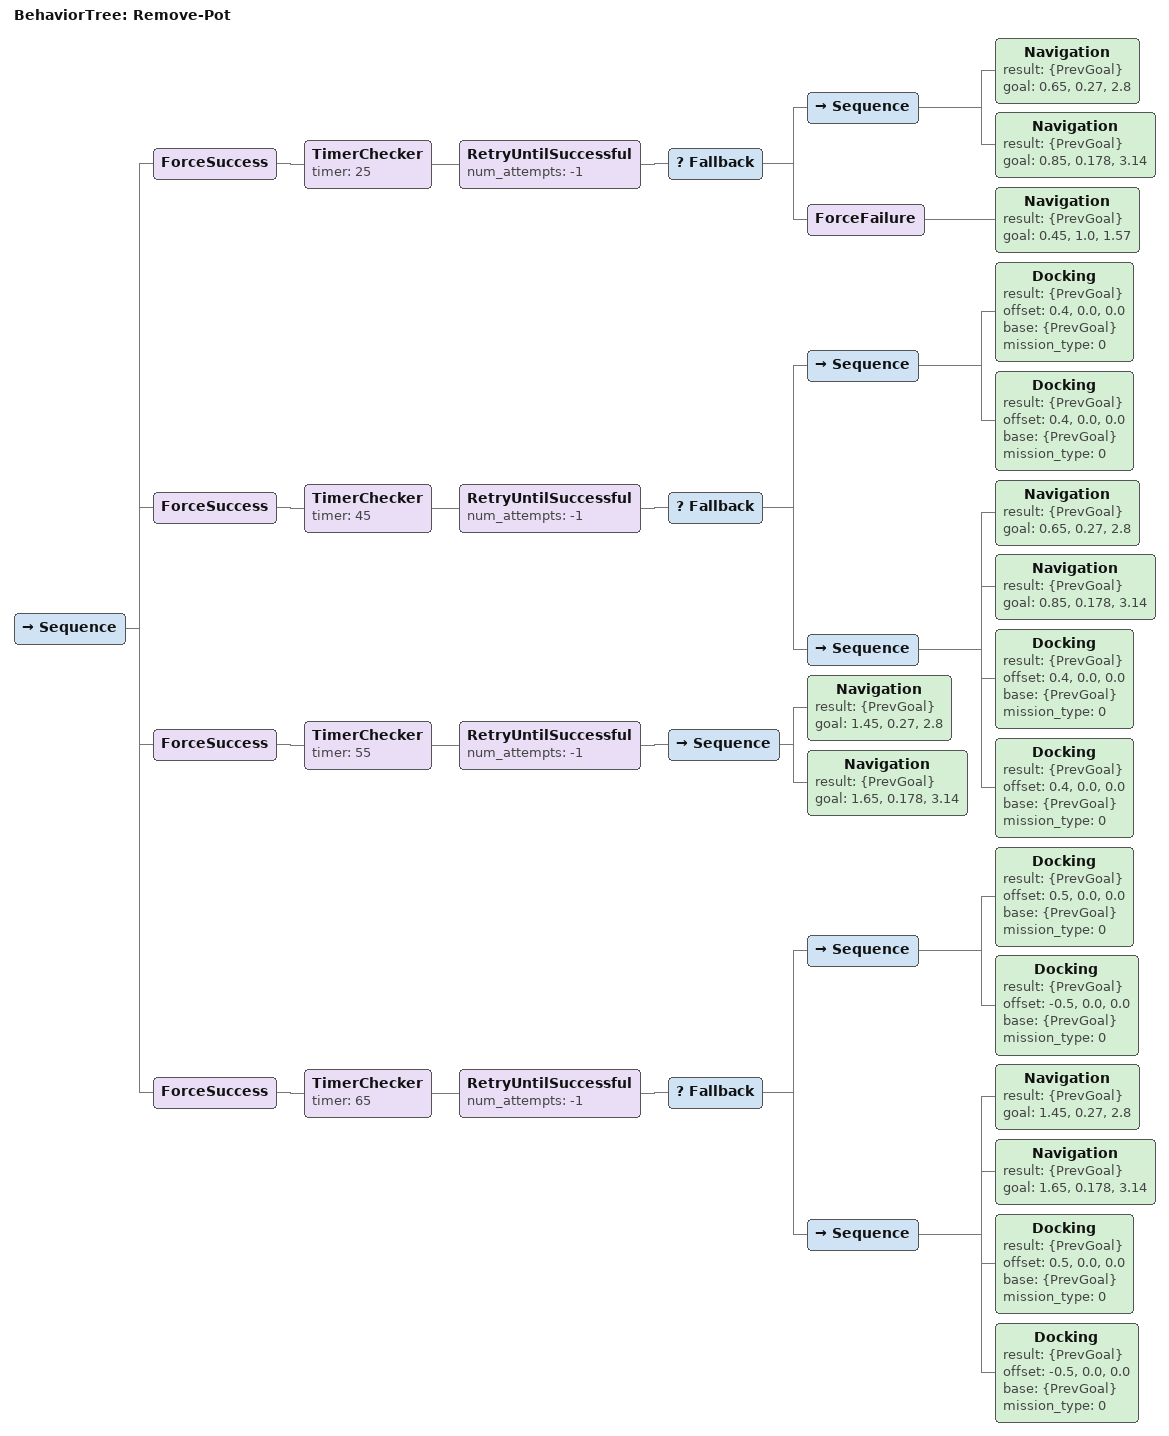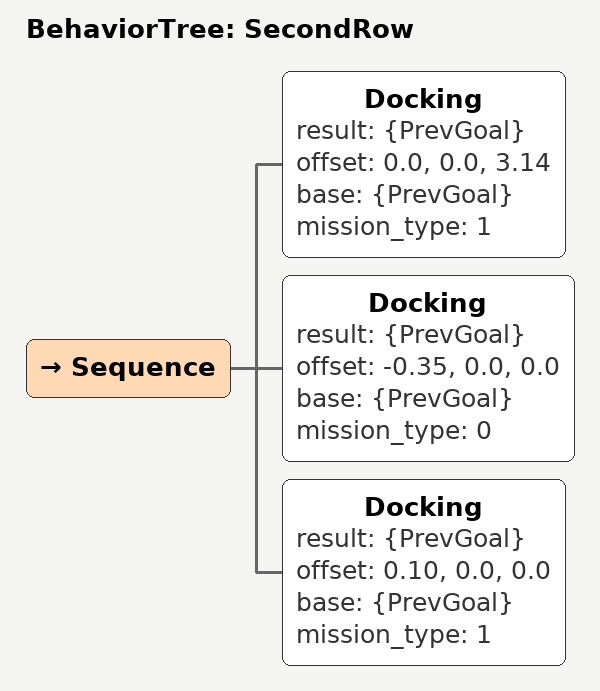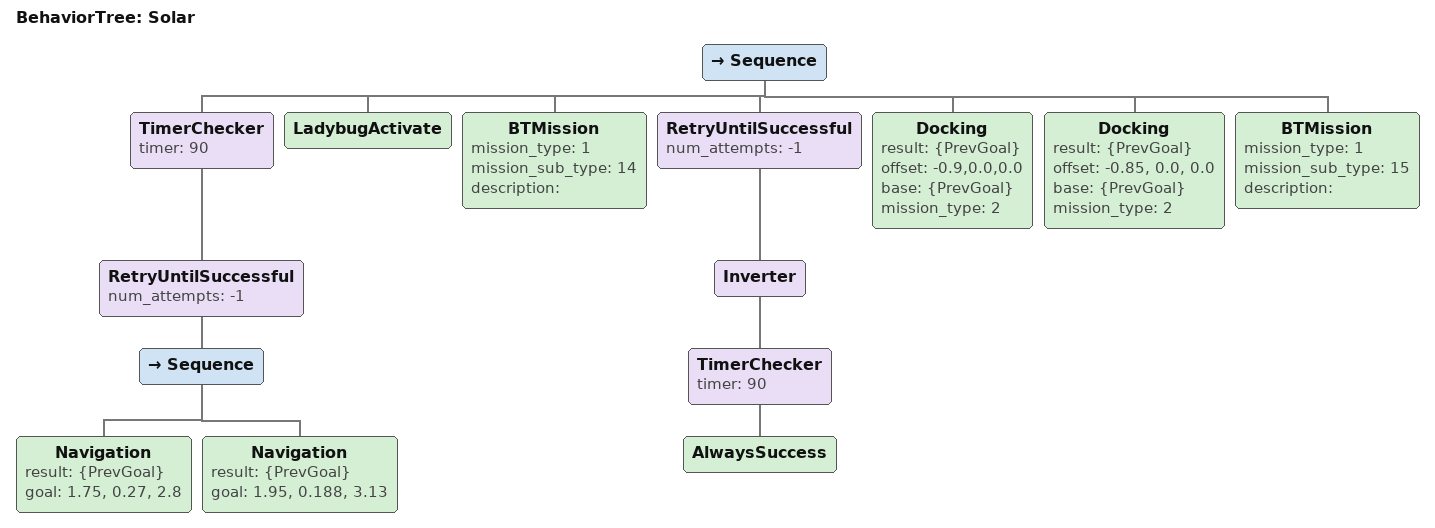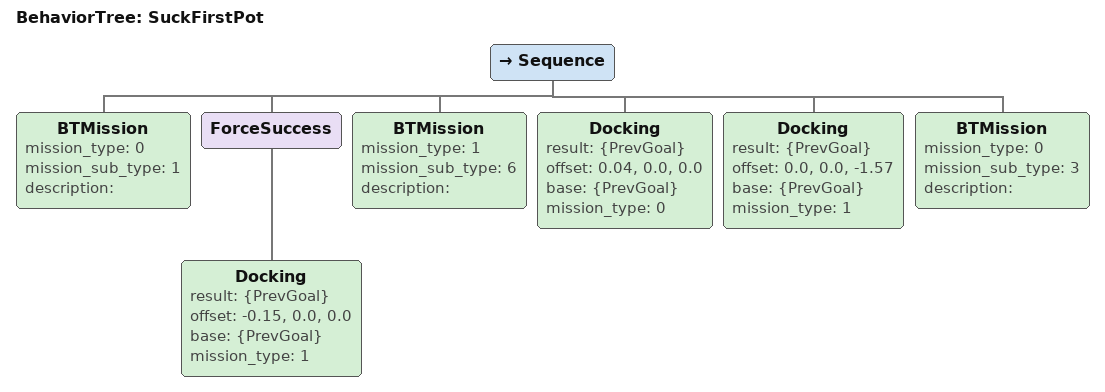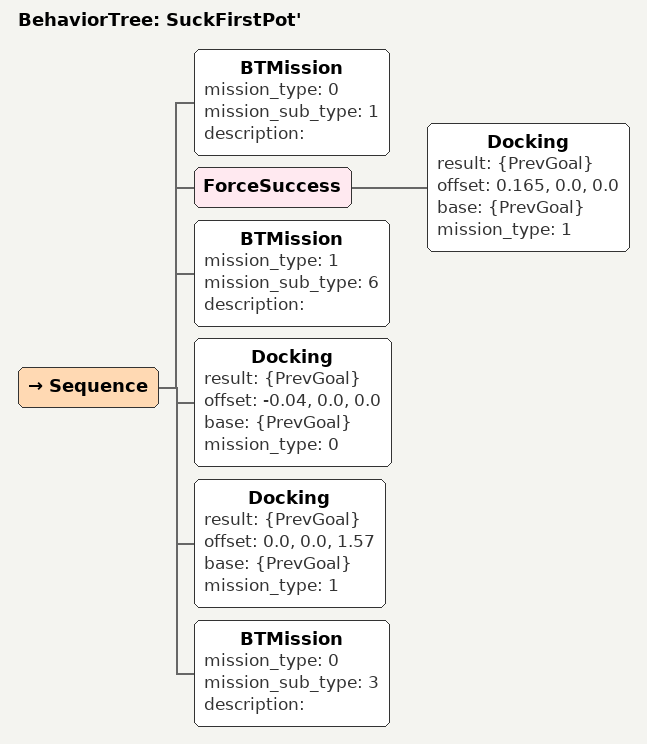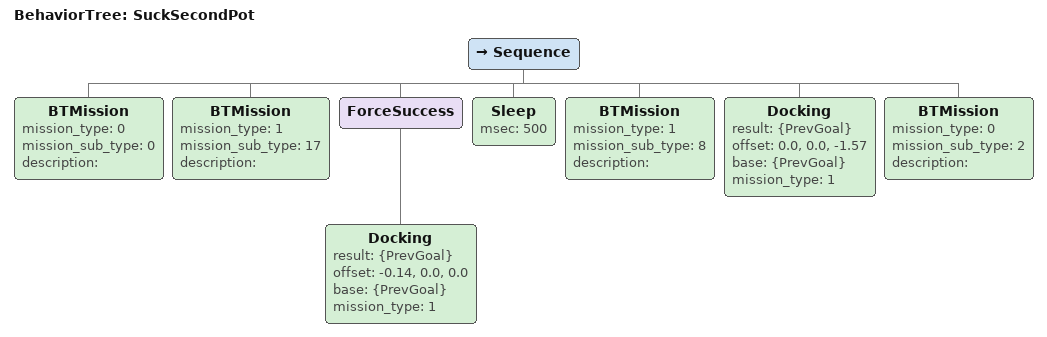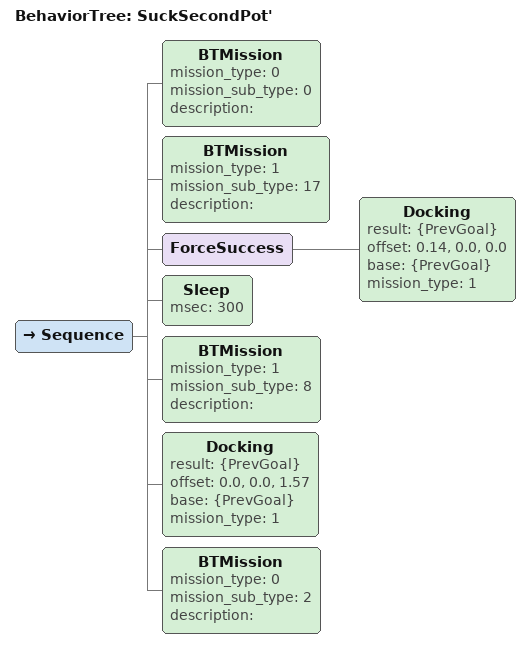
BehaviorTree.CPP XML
<BehaviorTree ID="Remove-Pot">
  <Sequence>
    <ForceSuccess>
      <TimerChecker timer="25">
        <RetryUntilSuccessful num_attempts="-1">
          <Fallback>
            <Sequence>
              <Navigation result="{PrevGoal}" goal="0.65, 0.27, 2.8"/>
              <Navigation result="{PrevGoal}" goal="0.85, 0.178, 3.14"/>
            </Sequence>
            <ForceFailure>
              <Navigation result="{PrevGoal}" goal="0.45, 1.0, 1.57"/>
            </ForceFailure>
          </Fallback>
        </RetryUntilSuccessful>
      </TimerChecker>
    </ForceSuccess>
    <ForceSuccess>
      <TimerChecker timer="45">
        <RetryUntilSuccessful num_attempts="-1">
          <Fallback>
            <Sequence>
              <Docking result="{PrevGoal}" offset="0.4, 0.0, 0.0" base="{PrevGoal}" mission_type="0"/>
              <Docking result="{PrevGoal}" offset="0.4, 0.0, 0.0" base="{PrevGoal}" mission_type="0"/>
            </Sequence>
            <Sequence>
              <Navigation result="{PrevGoal}" goal="0.65, 0.27, 2.8"/>
              <Navigation result="{PrevGoal}" goal="0.85, 0.178, 3.14"/>
              <Docking result="{PrevGoal}" offset="0.4, 0.0, 0.0" base="{PrevGoal}" mission_type="0"/>
              <Docking result="{PrevGoal}" offset="0.4, 0.0, 0.0" base="{PrevGoal}" mission_type="0"/>
            </Sequence>
          </Fallback>
        </RetryUntilSuccessful>
      </TimerChecker>
    </ForceSuccess>
    <ForceSuccess>
      <TimerChecker timer="55">
        <RetryUntilSuccessful num_attempts="-1">
          <Sequence>
            <Navigation result="{PrevGoal}" goal="1.45, 0.27, 2.8"/>
            <Navigation result="{PrevGoal}" goal="1.65, 0.178, 3.14"/>
          </Sequence>
        </RetryUntilSuccessful>
      </TimerChecker>
    </ForceSuccess>
    <ForceSuccess>
      <TimerChecker timer="65">
        <RetryUntilSuccessful num_attempts="-1">
          <Fallback>
            <Sequence>
              <Docking result="{PrevGoal}" offset="0.5, 0.0, 0.0" base="{PrevGoal}" mission_type="0"/>
              <Docking result="{PrevGoal}" offset="-0.5, 0.0, 0.0" base="{PrevGoal}" mission_type="0"/>
            </Sequence>
            <Sequence>
              <Navigation result="{PrevGoal}" goal="1.45, 0.27, 2.8"/>
              <Navigation result="{PrevGoal}" goal="1.65, 0.178, 3.14"/>
              <Docking result="{PrevGoal}" offset="0.5, 0.0, 0.0" base="{PrevGoal}" mission_type="0"/>
              <Docking result="{PrevGoal}" offset="-0.5, 0.0, 0.0" base="{PrevGoal}" mission_type="0"/>
            </Sequence>
          </Fallback>
        </RetryUntilSuccessful>
      </TimerChecker>
    </ForceSuccess>
  </Sequence>
</BehaviorTree>

<BehaviorTree ID="SecondRow">
  <Sequence>
    <Docking result="{PrevGoal}" offset="0.0, 0.0, 3.14" base="{PrevGoal}" mission_type="1"/>
    <Docking result="{PrevGoal}" offset="-0.35,  0.0, 0.0" base="{PrevGoal}" mission_type="0"/>
    <Docking result="{PrevGoal}" offset="0.10,  0.0, 0.0" base="{PrevGoal}" mission_type="1"/>
  </Sequence>
</BehaviorTree>

<BehaviorTree ID="Solar">
  <Sequence>
    <TimerChecker timer="90">
      <RetryUntilSuccessful num_attempts="-1">
        <Sequence>
          <Navigation result="{PrevGoal}" goal="1.75, 0.27, 2.8"/>
          <Navigation result="{PrevGoal}" goal="1.95, 0.188, 3.13"/>
        </Sequence>
      </RetryUntilSuccessful>
    </TimerChecker>
    <LadybugActivate/>
    <BTMission mission_type="1" mission_sub_type="14" description=""/>
    <RetryUntilSuccessful num_attempts="-1">
      <Inverter>
        <TimerChecker timer="90">
          <AlwaysSuccess/>
        </TimerChecker>
      </Inverter>
    </RetryUntilSuccessful>
    <Docking result="{PrevGoal}" offset="-0.9,0.0,0.0" base="{PrevGoal}" mission_type="2"/>
    <Docking result="{PrevGoal}" offset="-0.85, 0.0, 0.0" base="{PrevGoal}" mission_type="2"/>
    <BTMission mission_type="1" mission_sub_type="15" description=""/>
  </Sequence>
</BehaviorTree>

<BehaviorTree ID="SuckFirstPot">
  <Sequence>
    <BTMission mission_type="0" mission_sub_type="1" description=""/>
    <ForceSuccess>
      <Docking result="{PrevGoal}" offset="-0.15, 0.0, 0.0" base="{PrevGoal}" mission_type="1"/>
    </ForceSuccess>
    <BTMission mission_type="1" mission_sub_type="6" description=""/>
    <Docking result="{PrevGoal}" offset="0.04, 0.0, 0.0" base="{PrevGoal}" mission_type="0"/>
    <Docking result="{PrevGoal}" offset="0.0, 0.0, -1.57" base="{PrevGoal}" mission_type="1"/>
    <BTMission mission_type="0" mission_sub_type="3" description=""/>
  </Sequence>
</BehaviorTree>

<BehaviorTree ID="SuckFirstPot'">
  <Sequence>
    <BTMission mission_type="0" mission_sub_type="1" description=""/>
    <ForceSuccess>
      <Docking result="{PrevGoal}" offset="0.165, 0.0, 0.0" base="{PrevGoal}" mission_type="1"/>
    </ForceSuccess>
    <BTMission mission_type="1" mission_sub_type="6" description=""/>
    <Docking result="{PrevGoal}" offset="-0.04, 0.0, 0.0" base="{PrevGoal}" mission_type="0"/>
    <Docking result="{PrevGoal}" offset="0.0, 0.0, 1.57" base="{PrevGoal}" mission_type="1"/>
    <BTMission mission_type="0" mission_sub_type="3" description=""/>
  </Sequence>
</BehaviorTree>

<BehaviorTree ID="SuckSecondPot">
  <Sequence>
    <BTMission mission_type="0" mission_sub_type="0" description=""/>
    <BTMission mission_type="1" mission_sub_type="17" description=""/>
    <ForceSuccess>
      <Docking result="{PrevGoal}" offset="-0.14, 0.0, 0.0" base="{PrevGoal}" mission_type="1"/>
    </ForceSuccess>
    <Sleep msec="500"/>
    <BTMission mission_type="1" mission_sub_type="8" description=""/>
    <Docking result="{PrevGoal}" offset="0.0, 0.0, -1.57" base="{PrevGoal}" mission_type="1"/>
    <BTMission mission_type="0" mission_sub_type="2" description=""/>
  </Sequence>
</BehaviorTree>

<BehaviorTree ID="SuckSecondPot'">
  <Sequence>
    <BTMission mission_type="0" mission_sub_type="0" description=""/>
    <BTMission mission_type="1" mission_sub_type="17" description=""/>
    <ForceSuccess>
      <Docking result="{PrevGoal}" offset="0.14, 0.0, 0.0" base="{PrevGoal}" mission_type="1"/>
    </ForceSuccess>
    <Sleep msec="300"/>
    <BTMission mission_type="1" mission_sub_type="8" description=""/>
    <Docking result="{PrevGoal}" offset="0.0, 0.0, 1.57" base="{PrevGoal}" mission_type="1"/>
    <BTMission mission_type="0" mission_sub_type="2" description=""/>
  </Sequence>
</BehaviorTree>
